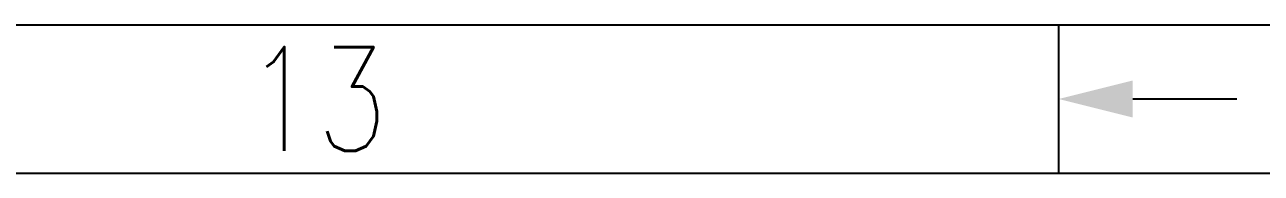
# Model space of a CAD drawing. Header units: inches. Extents: x -1857 to 102279, y -619 to 72932.
# Drawn here: x 76855 to 82012, y 0 to 619 of the extents above; entities that cross this region are included whole.
import ezdxf
from ezdxf.enums import TextEntityAlignment as Align

# ---------------------------------------------------------------- set-up
doc = ezdxf.new("R2010")
doc.units = ezdxf.units.IN
doc.header["$MEASUREMENT"] = 0
doc.styles.add('ROMANS', font='romans.shx', dxfattribs={"width": 0.85})

# ---------------------------------------------------------------- blocks, each defined once
blk = doc.blocks.new('T NYR C')
for p, q in [((-65280, 800), (-400, 800)), ((-13240, 800), (-13240, 400)), ((-13040, 600), (-12760, 600)), ((-65680, 400), (0, 400))]:
    blk.add_line(p, q)
blk.add_solid([(-13040, 650), (-13240, 600), (-13040, 650), (-13040, 550)])
at = {"style": 'ROMANS', "width": 0.8}
blk.add_text('13', height=280, dxfattribs=at).set_placement((-15240, 600), align=Align.MIDDLE_CENTER)

msp = doc.modelspace()

# ---------------------------------------------------------------- block references
at = {"xscale": 1.547802328857303, "yscale": 1.547802328857303, "zscale": 1.547802328857303}
msp.add_blockref('T NYR C', (101659.7, -619.1), dxfattribs=at)

doc.saveas('drawing.dxf')
